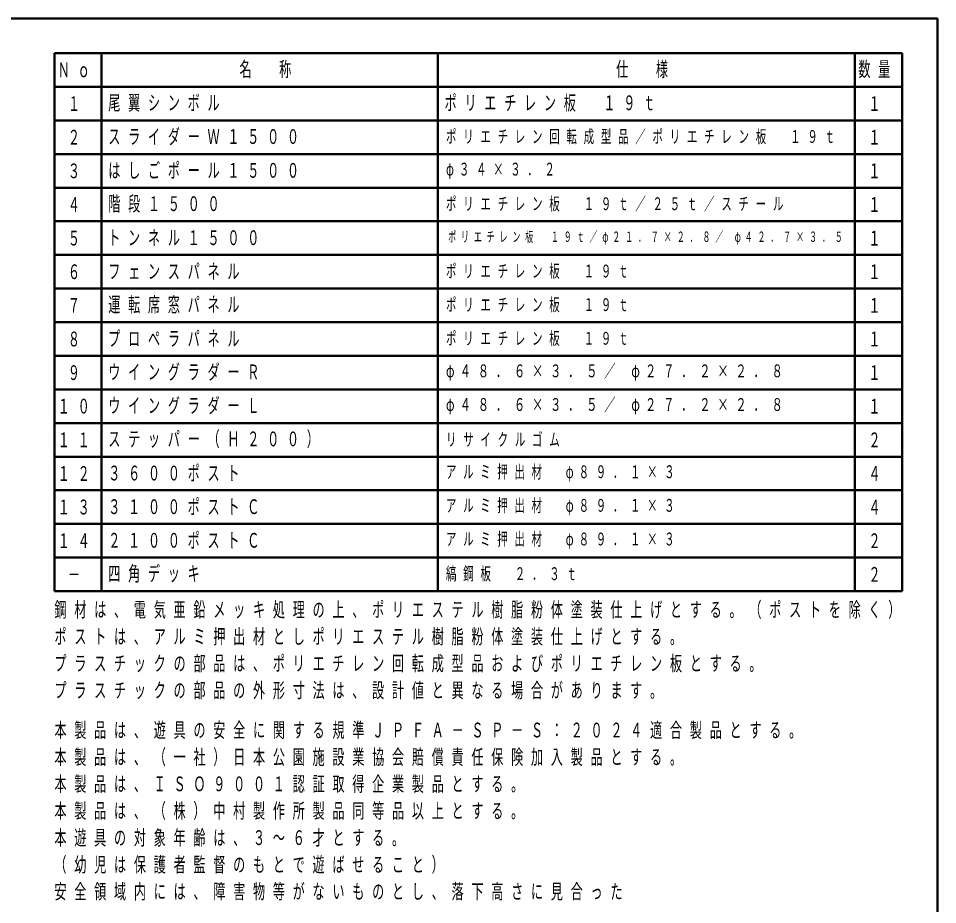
# Model space of a CAD drawing. Units: millimetres on the paper. Extents: x -385 to 0, y -594 to 267.
# Drawn here: x -136.6 to 0, y 135.2 to 267 of the extents above; entities that cross this region are included whole.
import ezdxf
from ezdxf.enums import TextEntityAlignment as Align

# ---------------------------------------------------------------- set-up
doc = ezdxf.new("R2010")
doc.units = ezdxf.units.MM
doc.layers.add('LY_1', color=140, linetype='Continuous', lineweight=50)
doc.styles.add('ＭＳ ゴシック', font='')
doc.styles.get('ＭＳ ゴシック').set_extended_font_data('MS Gothic')

msp = doc.modelspace()

# ---------------------------------------------------------------- linework, layer by layer
at = {"layer": 'LY_1', "color": 7}
for p, q in [((0, 267), (-385, 267)), ((0, 0), (0, 267))]:
    msp.add_line(p, q, dxfattribs=at)
at = {"layer": 'LY_1'}
for p, q in [((-131.282, 181.827), (-131.282, 261.827)), ((-131.282, 261.827), (-5.282, 261.827)), ((-124.282, 181.827), (-124.282, 261.827)), ((-74.282, 181.827), (-74.282, 261.827)), ((-12.282, 181.827), (-12.282, 261.827)), ((-5.282, 181.827), (-5.282, 261.827)), ((-131.282, 256.827), (-5.282, 256.827)), ((-131.282, 251.827), (-5.282, 251.827)), ((-131.282, 246.827), (-5.282, 246.827)), ((-131.282, 241.827), (-5.282, 241.827)), ((-131.282, 236.827), (-5.282, 236.827)), ((-131.282, 231.827), (-5.282, 231.827)), ((-131.282, 226.827), (-5.282, 226.827)), ((-131.282, 221.827), (-5.282, 221.827)), ((-131.282, 216.827), (-5.282, 216.827)), ((-131.282, 211.827), (-5.282, 211.827)), ((-131.282, 206.827), (-5.282, 206.827)), ((-131.282, 201.827), (-5.282, 201.827)), ((-131.282, 196.827), (-5.282, 196.827)), ((-131.282, 191.827), (-5.282, 191.827)), ((-131.282, 186.827), (-5.282, 186.827)), ((-131.282, 181.827), (-5.282, 181.827))]:
    msp.add_line(p, q, dxfattribs=at)

# ---------------------------------------------------------------- texts
at = {"layer": 'LY_1', "color": 7, "style": 'ＭＳ ゴシック', "width": 0.6}
for s, p in [('１', (-129.282, 254.327)), ('１', (-10.282, 254.327)), ('２', (-129.282, 249.327)), ('１', (-10.282, 249.327)), ('３', (-129.282, 244.327)), ('１', (-10.282, 244.327)), ('４', (-129.282, 239.327)), ('１', (-10.282, 239.327)), ('５', (-129.282, 234.327)), ('１', (-10.282, 234.327)), ('６', (-129.282, 229.327)), ('１', (-10.282, 229.327)), ('７', (-129.282, 224.327)), ('１', (-10.282, 224.327)), ('８', (-129.282, 219.327)), ('１', (-10.282, 219.327)), ('９', (-129.282, 214.327)), ('１', (-10.282, 214.327)), ('１', (-10.282, 209.327)), ('２', (-10.282, 204.327)), ('４', (-10.282, 199.327)), ('４', (-10.282, 194.327)), ('２', (-10.282, 189.327)), ('２', (-10.282, 184.327)), ('－', (-129.282, 184.327))]:
    msp.add_text(s, height=2.199, dxfattribs=at).set_placement(p, align=Align.MIDDLE_LEFT)
at = {"layer": 'LY_1', "color": 7, "style": 'ＭＳ ゴシック'}
for s, insert, char_height, attachment_point in [('\\T1.64;\\W0.6;Ｎｏ', (-130.782, 259.327), 2.199, 4), ('\\T1.64;\\W0.6;名\u3000称', (-103.782, 259.327), 2.199, 4), ('\\T1.64;\\W0.6;仕\u3000様', (-47.782, 259.327), 2.199, 4), ('\\T1.64;\\W0.6;数量', (-11.782, 259.327), 2.199, 4), ('\\T1.64;\\W0.6;尾翼シンボル', (-123.282, 254.327), 2.199, 4), ('\\T1.64;\\W0.6;ポリエチレン板\u3000１９ｔ', (-73.282, 254.327), 2.199, 4), ('\\T1.64;\\W0.6;スライダーＷ１５００', (-123.282, 249.327), 2.199, 4), ('\\T1.64;\\W0.6;ポリエチレン回転成型品／ポリエチレン板\u3000１９ｔ', (-73.082, 249.327), 1.906, 4), ('\\T1.64;\\W0.6;はしごポール１５００', (-123.282, 244.327), 2.199, 4), ('\\T1.63;\\W0.6;φ３４×３．２', (-73.082, 244.327), 1.906, 4), ('\\T1.64;\\W0.6;階段１５００', (-123.282, 239.327), 2.199, 4), ('\\T1.64;\\W0.6;ポリエチレン板\u3000１９ｔ／２５ｔ／スチール', (-73.082, 239.327), 1.906, 4), ('\\T1.64;\\W0.6;トンネル１５００', (-123.282, 234.327), 2.199, 4), ('\\T1.61;\\W0.55;ポリエチレン板\u3000１９ｔ／φ２１．７×２．８／\\~φ４２．７×３．５', (-72.752, 234.327), 1.54, 4), ('\\T1.64;\\W0.6;フェンスパネル', (-123.282, 229.327), 2.199, 4), ('\\T1.64;\\W0.6;ポリエチレン板\u3000１９ｔ', (-73.082, 229.327), 1.906, 4), ('\\T1.64;\\W0.6;運転席窓パネル', (-123.282, 224.327), 2.199, 4), ('\\T1.64;\\W0.6;ポリエチレン板\u3000１９ｔ', (-73.082, 224.327), 1.906, 4), ('\\T1.64;\\W0.6;プロペラパネル', (-123.282, 219.327), 2.199, 4), ('\\T1.64;\\W0.6;ポリエチレン板\u3000１９ｔ', (-73.082, 219.327), 1.906, 4), ('\\T1.64;\\W0.6;ウイングラダーＲ', (-123.282, 214.327), 2.199, 4), ('\\T1.59;\\W0.65;φ４８．６×３．５／\\~φ２７．２×２．８', (-73.082, 214.327), 1.906, 4), ('\\T1.64;\\W0.6;１０', (-130.782, 209.327), 2.199, 4), ('\\T1.64;\\W0.6;ウイングラダーＬ', (-123.282, 209.327), 2.199, 4), ('\\T1.59;\\W0.65;φ４８．６×３．５／\\~φ２７．２×２．８', (-73.082, 209.327), 1.906, 4), ('\\T1.64;\\W0.6;１１', (-130.782, 204.327), 2.199, 4), ('\\T1.64;\\W0.6;ステッパー（Ｈ２００）', (-123.282, 204.327), 2.199, 4), ('\\T1.64;\\W0.6;リサイクルゴム', (-73.082, 204.327), 1.906, 4), ('\\T1.64;\\W0.6;１２', (-130.782, 199.327), 2.199, 4), ('\\T1.64;\\W0.6;３６００ポスト', (-123.282, 199.327), 2.199, 4), ('\\T1.63;\\W0.6;アルミ押出材\u3000φ８９．１×３', (-73.082, 199.327), 1.906, 4), ('\\T1.64;\\W0.6;１３', (-130.782, 194.327), 2.199, 4), ('\\T1.64;\\W0.6;３１００ポストＣ', (-123.282, 194.327), 2.199, 4), ('\\T1.63;\\W0.6;アルミ押出材\u3000φ８９．１×３', (-73.082, 194.327), 1.906, 4), ('\\T1.64;\\W0.6;１４', (-130.782, 189.327), 2.199, 4), ('\\T1.64;\\W0.6;２１００ポストＣ', (-123.282, 189.327), 2.199, 4), ('\\T1.63;\\W0.6;アルミ押出材\u3000φ８９．１×３', (-73.082, 189.327), 1.906, 4), ('\\T1.64;\\W0.6;四角デッキ', (-123.282, 184.327), 2.199, 4), ('\\T1.64;\\W0.6;縞鋼板\u3000２．３ｔ', (-73.082, 184.327), 1.906, 4), ('\\T1.64;\\W0.6;鋼材は、電気亜鉛メッキ処理の上、ポリエステル樹脂粉体塗装仕上げとする。（ポストを除く）', (-131.282, 180.194), 2.199, 1), ('\\T1.64;\\W0.6;ポストは、アルミ押出材としポリエステル樹脂粉体塗装仕上げとする。', (-131.282, 176.194), 2.199, 1), ('\\T1.64;\\W0.6;プラスチックの部品は、ポリエチレン回転成型品およびポリエチレン板とする。', (-131.282, 172.194), 2.199, 1), ('\\T1.64;\\W0.6;プラスチックの部品の外形寸法は、設計値と異なる場合があります。', (-131.282, 168.194), 2.199, 1), ('\\T1.64;\\W0.6;本製品は、遊具の安全に関する規準ＪＰＦＡ－ＳＰ－Ｓ：２０２４適合製品とする。', (-131.282, 162.281), 2.199, 1), ('\\T1.64;\\W0.6;本製品は、（一社）日本公園施設業協会賠償責任保険加入製品とする。', (-131.282, 158.281), 2.199, 1), ('\\T1.64;\\W0.6;本製品は、ＩＳＯ９００１認証取得企業製品とする。', (-131.282, 154.281), 2.199, 1), ('\\T1.64;\\W0.6;本製品は、（株）中村製作所製品同等品以上とする。', (-131.282, 150.281), 2.199, 1), ('\\T1.64;\\W0.6;本遊具の対象年齢は、３～６才とする。', (-131.282, 146.281), 2.199, 1), ('\\T1.64;\\W0.6;（幼児は保護者監督のもとで遊ばせること）', (-131.282, 142.281), 2.199, 1), ('\\T1.64;\\W0.6;安全領域内には、障害物等がないものとし、落下高さに見合った', (-131.282, 138.281), 2.199, 1)]:
    msp.add_mtext(s, dxfattribs=dict(at, insert=insert, char_height=char_height, attachment_point=attachment_point))

doc.saveas('drawing.dxf')
